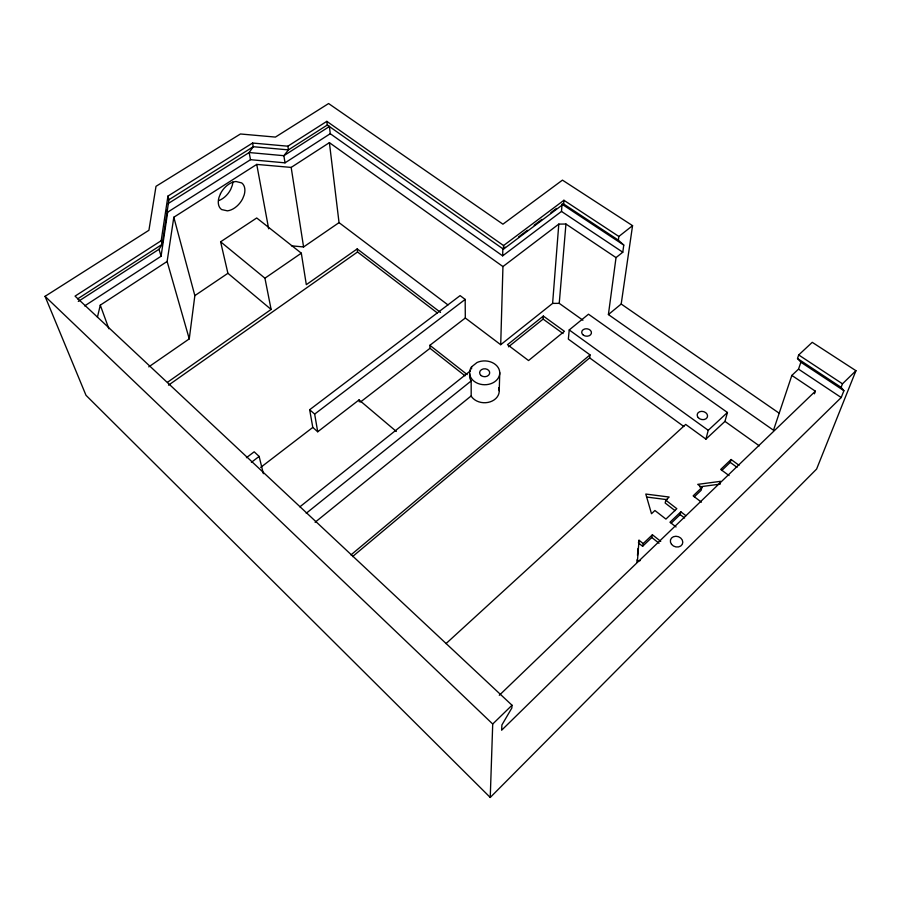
<?xml version="1.0" encoding="UTF-8"?>
<svg xmlns="http://www.w3.org/2000/svg" width="901" height="901" viewBox="0 0 901 901"><rect width="100%" height="100%" fill="white"/><g stroke="black" fill="none" stroke-linecap="round" stroke-linejoin="round"><path stroke-width="1.35" d="M78.297 301.418L159.026 249.25L162.214 244.306L161.189 240.713L167.946 196.091L252.573 143.034L287.858 146.199L326.826 121.342L327.277 125.036L329.406 126.512L330.262 133.708L502.645 255.85L502.848 248.744L505.078 247.065M499.233 390.786L499.751 372.676M396.339 431.455L359.048 399.909L317.715 431.77L312.793 427.423L309.662 409.73L460.096 295.629L465.175 299.414L465.31 318.008L500.708 344.711L502.949 266.561L558.8 224.101L565.941 224.034L616.025 257.607L608.4 314.562L773.497 430.227L791.844 375.424L798.523 369.14L800.876 362.225L797.509 358.519L798.691 354.96L812.24 342.324L855.95 370.705L816.599 469.072L490.245 797.453L85.989 395.291L45.05 296.339L148.924 230.273L156.008 186.316L240.443 133.979L275.424 137.087L328.606 103.547L502.927 224.18L562.449 180.132L632.558 225.655L621.194 304.02L608.4 314.562M616.025 257.607L622.782 252.212L623.774 245.072L618.368 240.139L618.863 236.467L563.913 200.27L503.558 245.556L503.445 249.205L327.277 125.036L288.433 149.881L283.871 155.693L285.02 162.844L250.512 159.691L167.676 212.163L161.065 256.256L84.638 305.912M720.158 484.164L720.237 481.382L697.734 484.366L701.89 487.497L701.124 490.313L694.333 496.811M490.245 797.453L492.712 724.021L512.016 705.235L75.053 296.125L161.189 240.713M512.016 705.235L511.847 707.995L501.902 724.967L501.643 730.215L841.207 397.532L843.91 390.696L841.095 387.329L797.509 358.519M508.468 346.84L543.123 319.1L543.337 316.06L564.42 331.32L528.549 360.546L507.488 344.7L543.337 316.06M636.973 562.292L637.176 559.532M637.491 555.388L638.021 548.484M639.012 540.24L638.437 542.965L642.604 546.299L643.19 543.573L639.012 540.24L637.446 560.985L640.217 560.613M500.708 344.711L552.606 303.4L558.8 224.101M502.645 255.85L561.481 211.431L562.055 204.245L563.621 203.953L618.368 240.139M563.913 200.27L563.621 203.953L503.445 249.205L502.848 248.744M582.936 320.238L559.239 303.355L565.941 224.034M446.029 643.596L685.695 424.427L705.922 439.125L724.956 421.386L727.434 412.478L588.499 314.212L569.229 329.946L568.34 339.125L590.02 354.881L589.659 357.888L352.528 556.615M148.766 366.876L189.255 338.877L194.853 295.618L173.814 217.242L256.74 164.41L291.169 167.417L329.394 142.651L502.949 266.561M167.946 196.091L168.926 199.729L162.214 244.306L77.587 298.907M189.255 338.877L167.124 261.47L173.814 217.242M642.604 546.299L651.795 537.503L652.414 534.766L660.737 541.366M665.816 500.213L676.82 508.693L665.929 519.089L654.914 510.507L651.502 513.728L645.792 494.052L669.173 497.037L665.816 500.213L665.163 503.017L675.029 510.63M97.432 317.175L100.281 305.146L167.124 261.47M671.268 523.098L680.154 514.584L680.863 511.802L685.931 515.71M705.922 439.125L708.231 430.306L727.434 412.478M720.237 481.382L719.415 484.22L699.615 486.844M721.757 470.491L730.238 462.371L731.094 459.499L739.023 465.276M814.414 393.827L815.371 391.192L791.844 375.424M841.095 387.329L842.48 383.815L855.95 370.705M499.289 695.29L815.371 391.192M680.863 511.802L669.961 522.231L676.065 526.972M731.094 459.499L720.699 469.432L729.067 475.593M643.19 543.573L652.414 534.766M701.89 487.497L693.139 495.865L701.451 502.161M350.951 554.915L590.02 354.881M315.091 522.276L471.189 395.933L471.167 380.943L470.119 378.949A15.035 11.904 0.8 0 1 469.804 373.802M306.227 513.277L471.167 380.943M299.864 506.835L470.457 370.807M471.55 366.865L477.012 362.517A15.092 11.916 0.7 0 1 499.503 370.739A15.092 11.916 0.7 0 1 482.136 384.558A15.092 11.916 0.7 0 1 471.55 366.865L471.561 368.914M618.863 236.467L632.558 225.655M465.017 375.83L430.014 348.315L429.878 345.308L465.31 318.008M360.513 401.981L430.014 348.315M260.693 467.394L312.793 427.423M251.379 462.337L259.139 456.424L254.183 451.818L246.424 457.697M317.715 431.77L314.663 414.111L465.175 299.414M518.492 236.997L527.423 230.273M534.124 225.239L541.952 219.36M550.883 212.636L556.469 208.446M167.575 382.227L271.111 309.437L264.939 278.195L220.61 241.806L256.717 217.974L301.317 253.181L306.317 284.671L357.201 248.901L440.533 312.422M168.51 385.166L357.528 251.987L357.201 248.901M291.462 245.804L303.581 246.964L339.035 222.637L329.394 142.651M264.939 278.195L301.317 253.181M194.853 295.618L227.908 273.296L220.61 241.806M285.02 162.844L330.262 133.708M329.406 126.512L283.871 155.693L249.149 152.539L168.104 203.603M168.926 199.729L253.26 146.717L288.433 149.881L287.858 146.199M552.606 303.4L559.239 303.355M646.58 497.037L667.145 499.672M798.691 354.96L842.48 383.815M562.055 204.245L623.774 245.072M800.876 362.225L843.91 390.696M561.481 211.431L622.782 252.212M798.523 369.14L841.207 397.532M621.194 304.02L779.252 413.255M326.826 121.342L503.558 245.556M724.956 421.386L759.306 445.86M569.229 329.946L708.231 430.306M543.123 319.1L563.035 333.55M589.659 357.888L683.87 426.522M730.238 462.371L737.018 467.315M339.035 222.637L447.966 304.91M357.528 251.987L437.3 312.917M680.154 514.584L684.602 518.007M429.878 345.308L467.191 374.579M651.795 537.503L659.059 543.258M227.908 273.296L271.111 309.437M309.662 409.73L314.663 414.111M45.05 296.339L492.712 724.021M471.189 395.933L471.651 396.823A14.799 11.826 0.9 0 0 490.257 401.823A14.799 11.826 0.9 0 0 498.658 387.723M100.281 305.146L108.875 328.775M159.026 249.25L161.065 256.256M167.034 209.798L167.676 212.163M259.139 456.424L263.351 473.667M250.512 159.691L249.149 152.539L253.26 146.717L252.573 143.034M256.74 164.41L268.667 228.82M291.169 167.417L303.581 246.964M359.048 399.909L359.285 401.857M232.852 181.968A16.567 10.868 -52.1 0 1 232.176 185.696L230.667 189.48A16.567 10.868 -52.1 0 1 218.898 200.54M220.497 193.625L218.954 197.51A16.68 10.767 -52.1 0 0 221.657 209.584L227.401 210.845A16.68 10.767 -52.1 0 0 242.606 198.839L244.148 195.044A16.68 10.767 -52.1 0 0 241.705 182.926L236.006 181.495A16.68 10.767 -52.1 0 0 220.497 193.625M481.145 375.582A5.034 3.976 0.7 0 0 489.536 373.746A5.034 3.976 0.7 0 0 483.285 368.914A5.034 3.976 0.7 0 0 481.145 375.582M583.364 335.149A4.877 3.717 5.7 0 0 591.36 333.415A4.877 3.717 5.7 0 0 585.019 328.888A4.877 3.717 5.7 0 0 583.364 335.149M698.219 417.602A5.248 4.077 13.5 0 0 707.15 417.557A5.248 4.077 13.5 0 0 701.744 411.352A5.248 4.077 13.5 0 0 698.219 417.602M671.527 544.35A6.33 5.282 18 0 0 682.271 544.339A6.33 5.282 18 0 0 675.885 536.264A6.33 5.282 18 0 0 671.527 544.35"/></g></svg>
